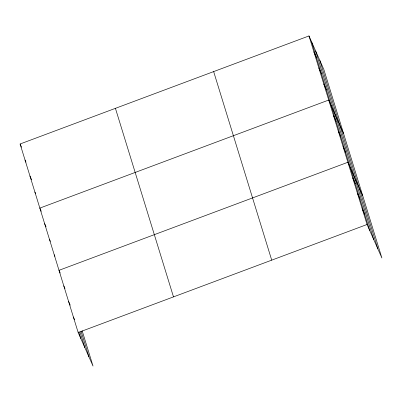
<?xml version="1.0" encoding="UTF-8"?>
<svg xmlns="http://www.w3.org/2000/svg" width="402" height="402" viewBox="0 0 402 402"><rect width="100%" height="100%" fill="white"/><g stroke="black" fill="none" stroke-linecap="round" stroke-linejoin="round"><path stroke-width="0.6" d="M82.149 330.766L93.018 366.061L78.164 332.544L20.1 143.991L308.982 35.939L323.836 69.456L381.9 258.009L367.046 224.492L308.982 35.939M78.164 332.544L367.046 224.492M313.917 51.964L316.54 57.883M318.856 67.993L321.474 73.908M323.791 84.018L326.414 89.937M343.579 133.564L328.725 100.048L39.843 208.1L41.27 211.326M333.514 115.6L336.137 121.52M338.303 131.158L340.926 137.077M343.097 146.71L345.72 152.629M362.74 195.784L347.886 162.267L59.004 270.32L60.194 273.013M352.675 177.825L355.298 183.744M357.468 193.377L360.086 199.297M362.257 208.934L364.88 214.854M20.1 143.991L21.532 147.217M25.035 160.016L25.989 162.172M29.969 176.046L31.637 179.81M34.909 192.071L35.622 193.689M44.632 223.653L46.064 226.884M49.421 239.21L50.376 241.361M54.215 254.767L54.928 256.381M63.792 285.877L64.983 288.566M68.581 301.435L70.255 305.198M73.375 316.987L74.566 319.68M319.801 60.345L377.865 248.903M315.64 50.964L373.704 239.517M311.605 41.853L369.669 230.411M213.653 71.596L271.717 260.149M115.429 108.334L173.493 296.887M81.058 331.228L88.983 356.956M80.033 332.017L84.822 347.569M78.762 331.881L80.787 338.464"/></g></svg>
